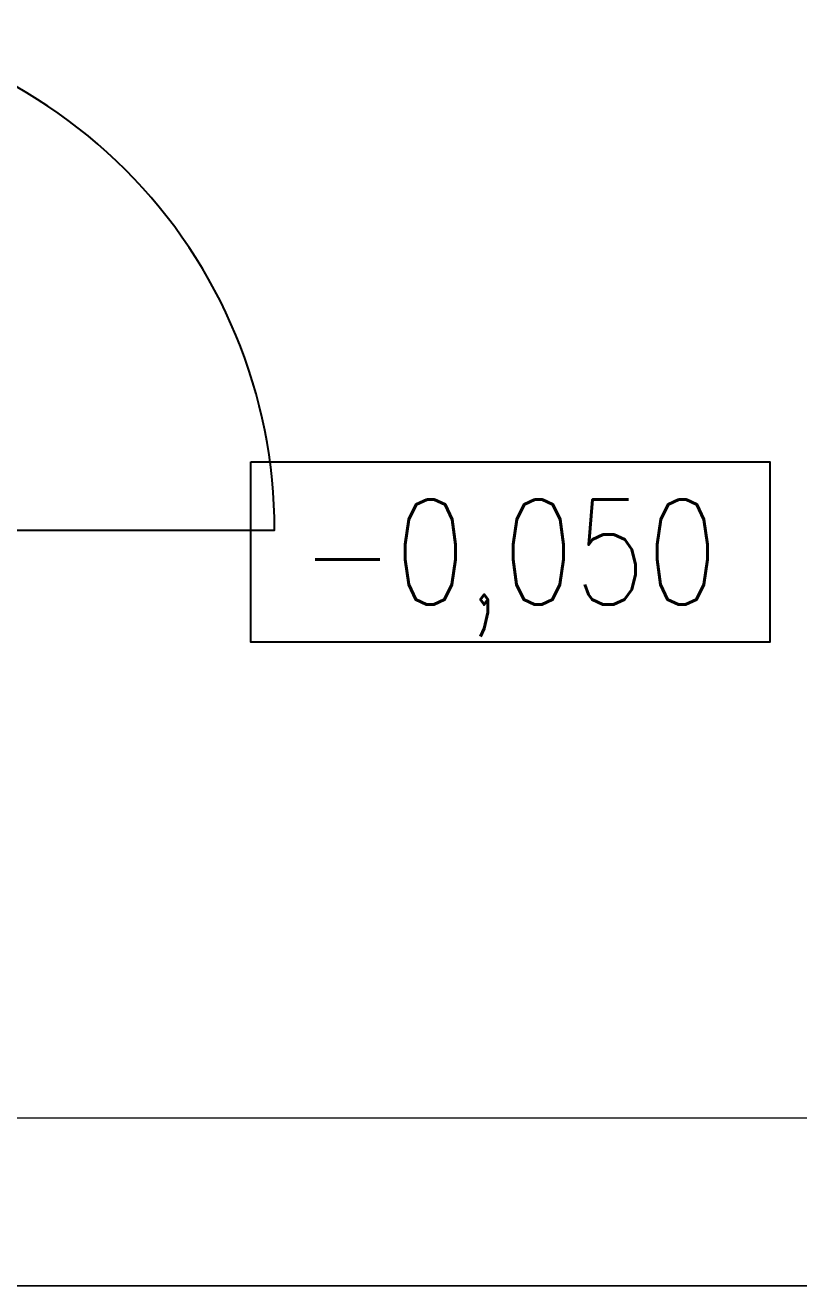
# Model space of a CAD drawing. Header units: inches. Extents: x -21163 to 11874, y -14995 to 6550.
# Drawn here: x 389 to 1771, y -7989 to -5737 of the extents above; entities that cross this region are included whole.
import ezdxf

# ---------------------------------------------------------------- set-up
doc = ezdxf.new("R2010")
doc.units = ezdxf.units.IN
doc.header["$MEASUREMENT"] = 0
doc.layers.get('0').update_dxf_attribs({"color": 8})
doc.layers.add('mark', color=8, linetype='Continuous', lineweight=15)
doc.layers.add('stair1', color=8, linetype='Continuous', lineweight=15)
doc.styles.add('GOST 2.304', font='CS_Gost2304.shx', dxfattribs={"width": 0.8, "oblique": 15})

# ---------------------------------------------------------------- blocks, each defined once
blk = doc.blocks.new('*U24')
at = {"color": 0, "linetype": 'ByBlock', "ltscale": 10}
blk.add_lwpolyline([(-960, 0), (-960, 910, -0.414214), (-50, 0)], format="xyb", dxfattribs=at)
at = {"color": 0}
for points in [[(-1010, 0), (-960, 0), (-960, -120.6), (-1010, -120.6)], [(-50, 0), (0, 0), (0, -120.6), (-50, -120.6)]]:
    blk.add_lwpolyline(points, close=True, dxfattribs=at)

msp = doc.modelspace()

# ---------------------------------------------------------------- linework, layer by layer
at = {"layer": 'mark', "linetype": 'Continuous', "lineweight": 25, "ltscale": 75}
msp.add_lwpolyline([(791.9, -6517), (1719.1, -6517), (1719.1, -6839.5), (791.9, -6839.5)], close=True, dxfattribs=at)
at = {"layer": 'stair1', "ltscale": 75}
msp.add_lwpolyline([(-75.6, -7689), (2924.9, -7689), (2924.9, -7989), (-75.6, -7989)], close=True, dxfattribs=at)
msp.add_lwpolyline([(-13825.6, -7839), (-13825.6, -7989), (2924.9, -7989), (2924.9, -7839)], dxfattribs=at)

# ---------------------------------------------------------------- block references
at = {"color": 8, "xscale": -1, "rotation": 269.9999936264059}
msp.add_blockref('*U24', (-75.6, -5679), dxfattribs=at)

# ---------------------------------------------------------------- texts
at = {"layer": 'mark', "linetype": 'Continuous', "lineweight": 25, "ltscale": 75, "insert": (880.9, -6584.5), "char_height": 187.5, "width": 940.362, "attachment_point": 1, "style": 'GOST 2.304'}
msp.add_mtext('\\Fsimplex.shx;\\W0.8000000000;\\Q0.2617993878;\\T1.0000000000;\\o\\l-0,050', dxfattribs=at)

doc.saveas('drawing.dxf')
